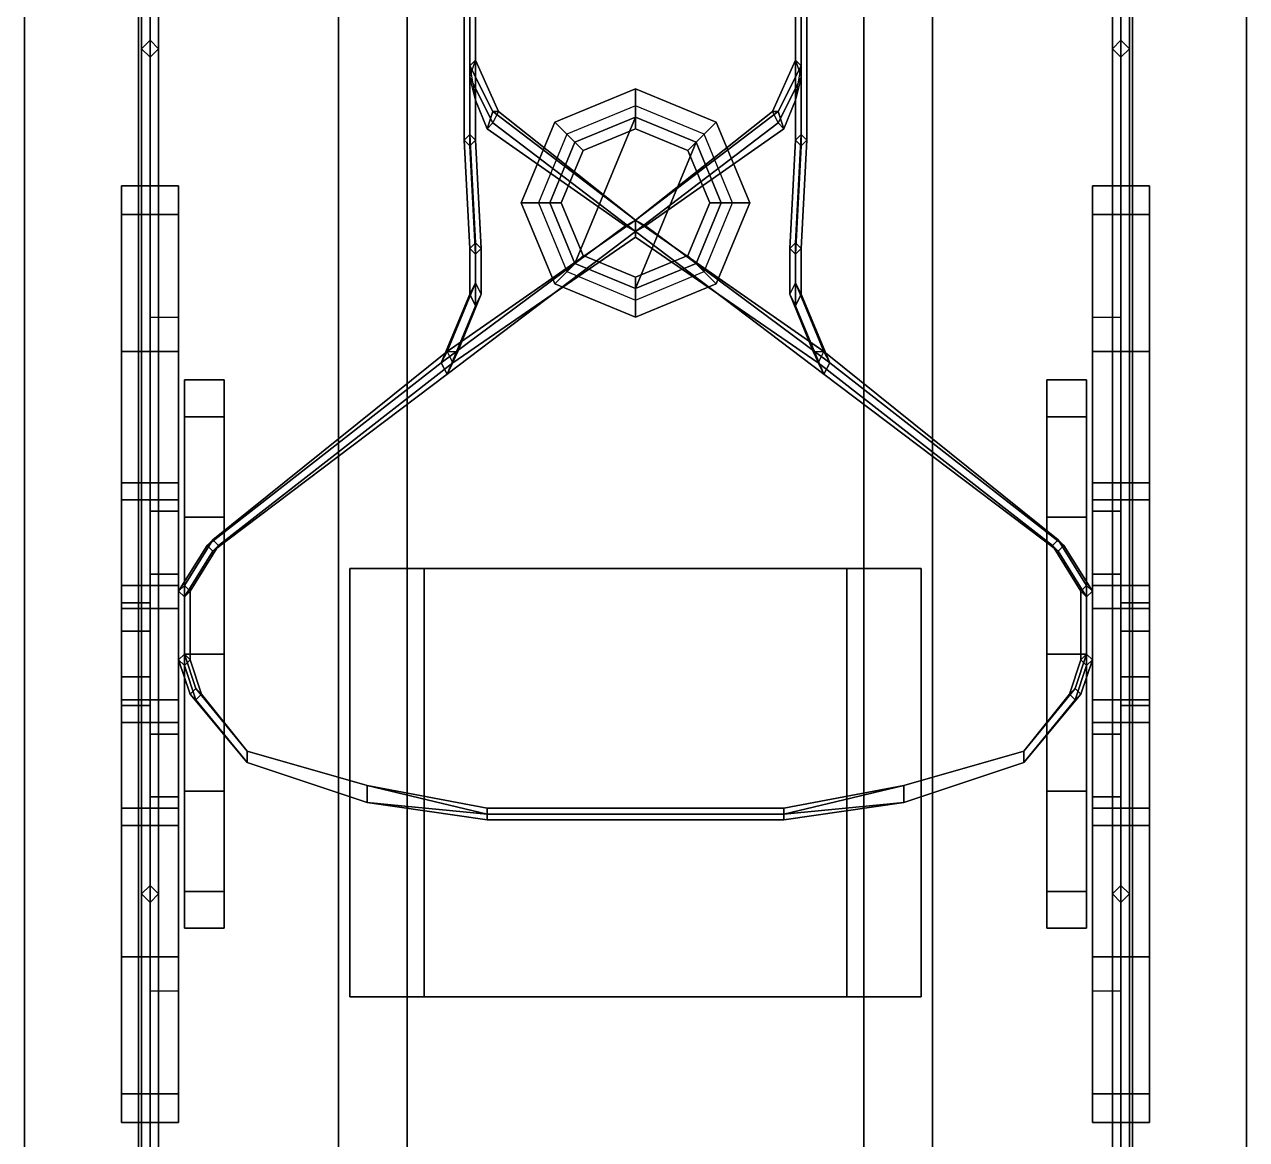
# Model space of a CAD drawing. Header units: millimetres. Extents: x -1.3 to 3, y -5.5 to 15.
# Drawn here: x -1.07 to 1.07, y -2.65 to -0.697 of the extents above; entities that cross this region are included whole.
import ezdxf

# ---------------------------------------------------------------- set-up
doc = ezdxf.new("R2010")
doc.units = ezdxf.units.MM
doc.layers.add('wheels', color=2, linetype='Continuous')

msp = doc.modelspace()

# ---------------------------------------------------------------- linework, layer by layer
for points in [[(-0.52, 3.23, 3.45), (-0.52, -3.23, 3.45), (-0.52, -3.23, 3.5), (-0.52, 3.23, 3.5)], [(-0.4, 3.11, 3.45), (-0.4, -3.11, 3.45), (-0.52, -3.23, 3.45), (-0.52, 3.23, 3.45)], [(-0.52, 3.23, 3.5), (-0.52, -3.23, 3.5), (-0.4, -3.11, 3.5), (-0.4, 3.11, 3.5)], [(0.4, 3.11, 3.5), (0.4, -3.11, 3.5), (0.52, -3.23, 3.5), (0.52, 3.23, 3.5)], [(0.52, 3.23, 3.45), (0.52, -3.23, 3.45), (0.4, -3.11, 3.45), (0.4, 3.11, 3.45)], [(0.52, -3.23, 3.5), (0.52, -3.23, 3.45), (0.52, 3.23, 3.45), (0.52, 3.23, 3.5)], [(-1.07, 3.17, 0.8), (-1.07, -3.17, 0.8), (-1.07, -3.17, 3.23), (-1.07, 3.17, 3.23)], [(1.07, 3.17, 0.8), (1.07, -3.18, 0.8), (-1.07, -3.18, 0.8), (-1.07, 3.17, 0.8)], [(-1.07, 3.17, 3.23), (-1.07, -3.17, 3.23), (-0.87, -3.17, 3.42), (-0.87, 3.17, 3.42)], [(-0.87, 3.17, 3.42), (-0.87, -3.17, 3.42), (0.87, -3.17, 3.42), (0.87, 3.17, 3.42)], [(0.87, -3.17, 3.42), (1.07, -3.17, 3.23), (1.07, 3.17, 3.23), (0.87, 3.17, 3.42)], [(1.07, -3.17, 3.23), (1.07, -3.17, 0.8), (1.07, 3.17, 0.8), (1.07, 3.17, 3.23)], [(-0.4, -3.11, 3.5), (-0.4, -3.11, 3.45), (-0.4, 3.11, 3.45), (-0.4, 3.11, 3.5)], [(0.4, 3.11, 3.45), (0.4, -3.11, 3.45), (0.4, -3.11, 3.5), (0.4, 3.11, 3.5)], [(-0.85, 2.68, 3.955), (-0.865, 2.68, 3.94), (-0.865, -2.69, 3.94), (-0.85, -2.69, 3.955)], [(-0.865, 2.68, 3.94), (-0.85, 2.68, 3.925), (-0.85, -2.69, 3.925), (-0.865, -2.69, 3.94)], [(-0.835, 2.68, 3.94), (-0.85, 2.68, 3.955), (-0.85, -2.69, 3.955), (-0.835, -2.69, 3.94)], [(-0.85, 2.68, 3.925), (-0.835, 2.68, 3.94), (-0.835, -2.69, 3.94), (-0.85, -2.69, 3.925)], [(0.85, 2.68, 3.955), (0.835, 2.68, 3.94), (0.835, -2.69, 3.94), (0.85, -2.69, 3.955)], [(0.835, 2.68, 3.94), (0.85, 2.68, 3.925), (0.85, -2.69, 3.925), (0.835, -2.69, 3.94)], [(0.865, 2.68, 3.94), (0.85, 2.68, 3.955), (0.85, -2.69, 3.955), (0.865, -2.69, 3.94)], [(0.85, 2.68, 3.925), (0.865, 2.68, 3.94), (0.865, -2.69, 3.94), (0.85, -2.69, 3.925)], [(-1.07, 0.87, 0.67), (-1.07, -0.88, 0.67), (-1.07, -0.88, 0.6), (-1.07, 0.87, 0.6)], [(-1.07, 0.87, 0.6), (-1.07, -0.88, 0.6), (-1.07, -0.88, 0.67), (-1.07, 0.87, 0.67)], [(-1.07, 0.87, 0.41), (-1.07, -0.88, 0.41), (-1.07, -0.88, 0.48), (-1.07, 0.87, 0.48)], [(-1.07, 0.87, 0.48), (-1.07, -0.88, 0.48), (-1.07, -0.88, 0.41), (-1.07, 0.87, 0.41)], [(-1.07, 0.87, 0.19), (-1.07, -0.88, 0.19), (-1.07, -0.88, 0.26), (-1.07, 0.87, 0.26)], [(-1.07, 0.87, 0.26), (-1.07, -0.88, 0.26), (-1.07, -0.88, 0.19), (-1.07, 0.87, 0.19)], [(1.07, 0.87, 0.26), (1.07, -0.88, 0.26), (1.07, -0.88, 0.19), (1.07, 0.87, 0.19)], [(1.07, 0.87, 0.19), (1.07, -0.88, 0.19), (1.07, -0.88, 0.26), (1.07, 0.87, 0.26)], [(1.07, 0.87, 0.48), (1.07, -0.88, 0.48), (1.07, -0.88, 0.41), (1.07, 0.87, 0.41)], [(1.07, 0.87, 0.41), (1.07, -0.88, 0.41), (1.07, -0.88, 0.48), (1.07, 0.87, 0.48)], [(1.07, 0.87, 0.6), (1.07, -0.88, 0.6), (1.07, -0.88, 0.67), (1.07, 0.87, 0.67)], [(1.07, 0.87, 0.67), (1.07, -0.88, 0.67), (1.07, -0.88, 0.6), (1.07, 0.87, 0.6)], [(-0.29, 0.06, 3.7), (-0.3, 0.05, 3.7), (-0.3, -0.9, 4.48), (-0.29, -0.89, 4.48)], [(-0.3, 0.05, 3.7), (-0.29, 0.04, 3.7), (-0.29, -0.91, 4.48), (-0.3, -0.9, 4.48)], [(-0.28, 0.05, 3.7), (-0.29, 0.06, 3.7), (-0.29, -0.89, 4.48), (-0.28, -0.9, 4.48)], [(-0.29, 0.04, 3.7), (-0.28, 0.05, 3.7), (-0.28, -0.9, 4.48), (-0.29, -0.91, 4.48)], [(0.29, 0.06, 3.7), (0.28, 0.05, 3.7), (0.28, -0.9, 4.48), (0.29, -0.89, 4.48)], [(0.28, 0.05, 3.7), (0.29, 0.04, 3.7), (0.29, -0.91, 4.48), (0.28, -0.9, 4.48)], [(0.3, 0.05, 3.7), (0.29, 0.06, 3.7), (0.29, -0.89, 4.48), (0.3, -0.9, 4.48)], [(0.29, 0.04, 3.7), (0.3, 0.05, 3.7), (0.3, -0.9, 4.48), (0.29, -0.91, 4.48)], [(-0.85, -0.725, 3.42), (-0.865, -0.74, 3.42), (-0.865, -0.74, 3.94), (-0.85, -0.725, 3.925)], [(-0.835, -0.74, 3.42), (-0.85, -0.725, 3.42), (-0.85, -0.725, 3.925), (-0.835, -0.74, 3.94)], [(0.85, -0.725, 3.42), (0.835, -0.74, 3.42), (0.835, -0.74, 3.94), (0.85, -0.725, 3.925)], [(0.865, -0.74, 3.42), (0.85, -0.725, 3.42), (0.85, -0.725, 3.925), (0.865, -0.74, 3.94)], [(-0.865, -0.74, 3.42), (-0.85, -0.755, 3.42), (-0.85, -0.755, 3.925), (-0.865, -0.74, 3.94)], [(-0.85, -0.755, 3.42), (-0.835, -0.74, 3.42), (-0.835, -0.74, 3.94), (-0.85, -0.755, 3.925)], [(0.835, -0.74, 3.42), (0.85, -0.755, 3.42), (0.85, -0.755, 3.925), (0.835, -0.74, 3.94)], [(0.85, -0.755, 3.42), (0.865, -0.74, 3.42), (0.865, -0.74, 3.94), (0.85, -0.755, 3.925)], [(-0.29, -0.79, 4.38), (-0.28, -0.76, 4.37), (-0.24, -0.85, 4.44), (-0.25, -0.87, 4.45)], [(-0.28, -0.76, 4.37), (-0.29, -0.77, 4.38), (-0.25, -0.85, 4.45), (-0.24, -0.85, 4.44)], [(-0.29, -0.77, 4.38), (-0.28, -0.83, 4.425), (-0.26, -0.88, 4.46), (-0.25, -0.85, 4.45)], [(0.29, -0.77, 4.38), (0.28, -0.76, 4.37), (0.24, -0.85, 4.44), (0.25, -0.85, 4.45)], [(0.28, -0.76, 4.37), (0.29, -0.79, 4.38), (0.25, -0.87, 4.45), (0.24, -0.85, 4.44)], [(0.28, -0.83, 4.425), (0.29, -0.77, 4.38), (0.25, -0.85, 4.45), (0.26, -0.88, 4.46)], [(-0.28, -0.83, 4.425), (-0.29, -0.79, 4.38), (-0.25, -0.87, 4.45), (-0.26, -0.88, 4.46)], [(0.29, -0.79, 4.38), (0.28, -0.83, 4.425), (0.26, -0.88, 4.46), (0.25, -0.87, 4.45)], [(0, -0.81, 3.49), (-0.1414, -0.8686, 3.49), (-0.0919, -0.9181, 3.49), (0, -0.88, 3.49)], [(0, -0.81, 3.42), (-0.1414, -0.8686, 3.42), (-0.1414, -0.8686, 3.49), (0, -0.81, 3.49)], [(0.1414, -0.8686, 3.49), (0, -0.81, 3.49), (0, -0.88, 3.49), (0.0919, -0.9181, 3.49)], [(0.1414, -0.8686, 3.42), (0, -0.81, 3.42), (0, -0.81, 3.49), (0.1414, -0.8686, 3.49)], [(-0.25, -0.85, 4.45), (-0.26, -0.88, 4.46), (-0.0176, -1.05, 4.5998), (0, -1.04, 4.6)], [(-0.25, -0.87, 4.45), (-0.24, -0.85, 4.44), (0, -1.04, 4.59), (0, -1.06, 4.6)], [(-0.24, -0.85, 4.44), (-0.25, -0.85, 4.45), (0, -1.04, 4.6), (0, -1.04, 4.59)], [(0, -0.84, 3.58), (-0.1202, -0.8898, 3.58), (-0.1061, -0.9039, 3.63), (0, -0.86, 3.63)], [(0.1202, -0.8898, 3.58), (0, -0.84, 3.58), (0, -0.86, 3.63), (0.1061, -0.9039, 3.63)], [(0.25, -0.85, 4.45), (0.24, -0.85, 4.44), (0, -1.04, 4.59), (0, -1.04, 4.6)], [(0.24, -0.85, 4.44), (0.25, -0.87, 4.45), (0, -1.06, 4.6), (0, -1.04, 4.59)], [(0.26, -0.88, 4.46), (0.25, -0.85, 4.45), (0, -1.04, 4.6), (0.0176, -1.05, 4.5998)], [(-0.26, -0.88, 4.46), (-0.25, -0.87, 4.45), (0, -1.06, 4.6), (-0.0176, -1.05, 4.5998)], [(-0.1414, -0.8686, 3.49), (-0.2, -1.01, 3.49), (-0.13, -1.01, 3.49), (-0.0919, -0.9181, 3.49)], [(-0.1414, -0.8686, 3.42), (-0.2, -1.01, 3.42), (-0.2, -1.01, 3.49), (-0.1414, -0.8686, 3.49)], [(-0.1061, -0.9039, 3.63), (-0.15, -1.01, 3.63), (-0.1061, -1.1161, 3.63), (0, -0.86, 3.63)], [(0, -0.86, 3.63), (-0.1061, -1.1161, 3.63), (0, -1.16, 3.63), (0.1061, -0.9039, 3.63)], [(0.25, -0.87, 4.45), (0.26, -0.88, 4.46), (0.0176, -1.05, 4.5998), (0, -1.06, 4.6)], [(0.2, -1.01, 3.49), (0.1414, -0.8686, 3.49), (0.0919, -0.9181, 3.49), (0.13, -1.01, 3.49)], [(0.2, -1.01, 3.42), (0.1414, -0.8686, 3.42), (0.1414, -0.8686, 3.49), (0.2, -1.01, 3.49)], [(-0.29, -0.89, 4.48), (-0.3, -0.9, 4.48), (-0.29, -1.09, 4.63), (-0.28, -1.08, 4.63)], [(-0.28, -0.9, 4.48), (-0.29, -0.89, 4.48), (-0.28, -1.08, 4.63), (-0.27, -1.09, 4.63)], [(-0.1202, -0.8898, 3.58), (-0.17, -1.01, 3.58), (-0.15, -1.01, 3.63), (-0.1061, -0.9039, 3.63)], [(0, -0.88, 3.49), (-0.0919, -0.9181, 3.49), (-0.0919, -0.9181, 3.58), (0, -0.88, 3.58)], [(0.0919, -0.9181, 3.49), (0, -0.88, 3.49), (0, -0.88, 3.58), (0.0919, -0.9181, 3.58)], [(0.17, -1.01, 3.58), (0.1202, -0.8898, 3.58), (0.1061, -0.9039, 3.63), (0.15, -1.01, 3.63)], [(0.29, -0.89, 4.48), (0.28, -0.9, 4.48), (0.27, -1.09, 4.63), (0.28, -1.08, 4.63)], [(0.3, -0.9, 4.48), (0.29, -0.89, 4.48), (0.28, -1.08, 4.63), (0.29, -1.09, 4.63)], [(-0.3, -0.9, 4.48), (-0.29, -0.91, 4.48), (-0.28, -1.1, 4.63), (-0.29, -1.09, 4.63)], [(-0.29, -0.91, 4.48), (-0.28, -0.9, 4.48), (-0.27, -1.09, 4.63), (-0.28, -1.1, 4.63)], [(-0.0919, -0.9181, 3.49), (-0.13, -1.01, 3.49), (-0.13, -1.01, 3.58), (-0.0919, -0.9181, 3.58)], [(0.1061, -0.9039, 3.63), (0, -1.16, 3.63), (0.1061, -1.1161, 3.63), (0.15, -1.01, 3.63)], [(0.13, -1.01, 3.49), (0.0919, -0.9181, 3.49), (0.0919, -0.9181, 3.58), (0.13, -1.01, 3.58)], [(0.28, -0.9, 4.48), (0.29, -0.91, 4.48), (0.28, -1.1, 4.63), (0.27, -1.09, 4.63)], [(0.29, -0.91, 4.48), (0.3, -0.9, 4.48), (0.29, -1.09, 4.63), (0.28, -1.1, 4.63)], [(-0.9, -0.98, 0.48), (-0.9, -1.27, 0.63), (-0.8, -1.27, 0.63), (-0.8, -0.98, 0.48)], [(-0.9, -1.03, 0.43), (-0.9, -1.27, 0.55), (-0.9, -1.27, 0.63), (-0.9, -0.98, 0.48)], [(-0.8, -0.98, 0.48), (-0.8, -1.03, 0.43), (-0.9, -1.03, 0.43), (-0.9, -0.98, 0.48)], [(-0.8, -1.27, 0.63), (-0.8, -1.27, 0.55), (-0.8, -1.03, 0.43), (-0.8, -0.98, 0.48)], [(0.8, -0.98, 0.48), (0.8, -1.27, 0.63), (0.9, -1.27, 0.63), (0.9, -0.98, 0.48)], [(0.8, -1.03, 0.43), (0.8, -1.27, 0.55), (0.8, -1.27, 0.63), (0.8, -0.98, 0.48)], [(0.9, -0.98, 0.48), (0.9, -1.03, 0.43), (0.8, -1.03, 0.43), (0.8, -0.98, 0.48)], [(0.9, -1.27, 0.63), (0.9, -1.27, 0.55), (0.9, -1.03, 0.43), (0.9, -0.98, 0.48)], [(-0.2, -1.01, 3.49), (-0.1414, -1.1514, 3.49), (-0.0919, -1.1019, 3.49), (-0.13, -1.01, 3.49)], [(-0.2, -1.01, 3.42), (-0.1414, -1.1514, 3.42), (-0.1414, -1.1514, 3.49), (-0.2, -1.01, 3.49)], [(-0.17, -1.01, 3.58), (-0.1202, -1.1302, 3.58), (-0.1061, -1.1161, 3.63), (-0.15, -1.01, 3.63)], [(-0.13, -1.01, 3.49), (-0.0919, -1.1019, 3.49), (-0.0919, -1.1019, 3.58), (-0.13, -1.01, 3.58)], [(0.0919, -1.1019, 3.49), (0.13, -1.01, 3.49), (0.13, -1.01, 3.58), (0.0919, -1.1019, 3.58)], [(0.1414, -1.1514, 3.49), (0.2, -1.01, 3.49), (0.13, -1.01, 3.49), (0.0919, -1.1019, 3.49)], [(0.1202, -1.1302, 3.58), (0.17, -1.01, 3.58), (0.15, -1.01, 3.63), (0.1061, -1.1161, 3.63)], [(0.1414, -1.1514, 3.42), (0.2, -1.01, 3.42), (0.2, -1.01, 3.49), (0.1414, -1.1514, 3.49)], [(-0.8, -1.03, 0.43), (-0.8, -1.27, 0.55), (-0.9, -1.27, 0.55), (-0.9, -1.03, 0.43)], [(-0.34, -1.29, 4.78), (-0.33, -1.27, 4.78), (0, -1.04, 4.6), (-0.0176, -1.05, 4.5998)], [(-0.33, -1.27, 4.78), (-0.32, -1.29, 4.78), (0, -1.07, 4.61), (0, -1.04, 4.6)], [(0.33, -1.27, 4.78), (0.34, -1.29, 4.78), (0.0176, -1.05, 4.5998), (0, -1.04, 4.6)], [(0.32, -1.29, 4.78), (0.33, -1.27, 4.78), (0, -1.04, 4.6), (0, -1.07, 4.61)], [(0.9, -1.03, 0.43), (0.9, -1.27, 0.55), (0.8, -1.27, 0.55), (0.8, -1.03, 0.43)], [(-0.33, -1.31, 4.78), (-0.34, -1.29, 4.78), (-0.0176, -1.05, 4.5998), (0, -1.06, 4.6)], [(-0.32, -1.29, 4.78), (-0.33, -1.31, 4.78), (0, -1.06, 4.6), (0, -1.07, 4.61)], [(0.34, -1.29, 4.78), (0.33, -1.31, 4.78), (0, -1.06, 4.6), (0.0176, -1.05, 4.5998)], [(0.33, -1.31, 4.78), (0.32, -1.29, 4.78), (0, -1.07, 4.61), (0, -1.06, 4.6)], [(-0.28, -1.08, 4.63), (-0.29, -1.09, 4.63), (-0.29, -1.17, 4.69), (-0.28, -1.15, 4.69)], [(-0.29, -1.09, 4.63), (-0.28, -1.1, 4.63), (-0.28, -1.19, 4.69), (-0.29, -1.17, 4.69)], [(-0.27, -1.09, 4.63), (-0.28, -1.08, 4.63), (-0.28, -1.15, 4.69), (-0.27, -1.17, 4.69)], [(-0.28, -1.1, 4.63), (-0.27, -1.09, 4.63), (-0.27, -1.17, 4.69), (-0.28, -1.19, 4.69)], [(0.28, -1.08, 4.63), (0.27, -1.09, 4.63), (0.27, -1.17, 4.69), (0.28, -1.15, 4.69)], [(0.27, -1.09, 4.63), (0.28, -1.1, 4.63), (0.28, -1.19, 4.69), (0.27, -1.17, 4.69)], [(0.29, -1.09, 4.63), (0.28, -1.08, 4.63), (0.28, -1.15, 4.69), (0.29, -1.17, 4.69)], [(0.28, -1.1, 4.63), (0.29, -1.09, 4.63), (0.29, -1.17, 4.69), (0.28, -1.19, 4.69)], [(-0.1414, -1.1514, 3.49), (0, -1.21, 3.49), (0, -1.14, 3.49), (-0.0919, -1.1019, 3.49)], [(-0.0919, -1.1019, 3.49), (0, -1.14, 3.49), (0, -1.14, 3.58), (-0.0919, -1.1019, 3.58)], [(0, -1.14, 3.49), (0.0919, -1.1019, 3.49), (0.0919, -1.1019, 3.58), (0, -1.14, 3.58)], [(0, -1.21, 3.49), (0.1414, -1.1514, 3.49), (0.0919, -1.1019, 3.49), (0, -1.14, 3.49)], [(-0.1202, -1.1302, 3.58), (0, -1.18, 3.58), (0, -1.16, 3.63), (-0.1061, -1.1161, 3.63)], [(0, -1.18, 3.58), (0.1202, -1.1302, 3.58), (0.1061, -1.1161, 3.63), (0, -1.16, 3.63)], [(-0.28, -1.15, 4.69), (-0.29, -1.17, 4.69), (-0.34, -1.29, 4.78), (-0.33, -1.27, 4.78)], [(-0.27, -1.17, 4.69), (-0.28, -1.15, 4.69), (-0.33, -1.27, 4.78), (-0.311, -1.27, 4.7638)], [(-0.1414, -1.1514, 3.42), (0, -1.21, 3.42), (0, -1.21, 3.49), (-0.1414, -1.1514, 3.49)], [(0, -1.21, 3.42), (0.1414, -1.1514, 3.42), (0.1414, -1.1514, 3.49), (0, -1.21, 3.49)], [(0.28, -1.15, 4.69), (0.27, -1.17, 4.69), (0.311, -1.27, 4.7638), (0.33, -1.27, 4.78)], [(0.29, -1.17, 4.69), (0.28, -1.15, 4.69), (0.33, -1.27, 4.78), (0.34, -1.29, 4.78)], [(-0.29, -1.17, 4.69), (-0.28, -1.19, 4.69), (-0.33, -1.31, 4.78), (-0.34, -1.29, 4.78)], [(-0.28, -1.19, 4.69), (-0.27, -1.17, 4.69), (-0.311, -1.27, 4.7638), (-0.33, -1.31, 4.78)], [(0.27, -1.17, 4.69), (0.28, -1.19, 4.69), (0.33, -1.31, 4.78), (0.311, -1.27, 4.7638)], [(0.28, -1.19, 4.69), (0.29, -1.17, 4.69), (0.34, -1.29, 4.78), (0.33, -1.31, 4.78)], [(-0.85, -1.55, 0.52), (-0.85, -1.21, 0.52), (-0.8, -1.21, 0.52), (-0.8, -1.55, 0.52)], [(-0.85, -1.27, 0.55), (-0.85, -1.21, 0.52), (-0.85, -2.39, 0.52), (-0.85, -2.33, 0.55)], [(-0.8, -2.39, 0.52), (-0.8, -1.21, 0.52), (-0.8, -1.27, 0.55), (-0.8, -2.33, 0.55)], [(0.85, -1.21, 0.52), (0.85, -1.55, 0.52), (0.8, -1.55, 0.52), (0.8, -1.21, 0.52)], [(0.8, -1.21, 0.52), (0.8, -2.39, 0.52), (0.8, -2.33, 0.55), (0.8, -1.27, 0.55)], [(0.85, -2.33, 0.55), (0.85, -2.39, 0.52), (0.85, -1.21, 0.52), (0.85, -1.27, 0.55)], [(-0.85, -1.27, 0.55), (-0.85, -1.53, 0.65), (-0.9, -1.53, 0.65), (-0.9, -1.27, 0.55)], [(-0.9, -1.27, 0.55), (-0.9, -1.53, 0.65), (-0.9, -1.5, 0.71), (-0.9, -1.27, 0.63)], [(-0.9, -1.27, 0.63), (-0.9, -1.5, 0.71), (-0.8, -1.5, 0.71), (-0.8, -1.27, 0.63)], [(-0.85, -1.53, 0.65), (-0.85, -1.27, 0.55), (-0.85, -2.33, 0.55), (-0.85, -2.07, 0.65)], [(-0.8, -1.5, 0.71), (-0.8, -1.53, 0.65), (-0.8, -1.27, 0.55), (-0.8, -1.27, 0.63)], [(-0.8, -2.33, 0.55), (-0.8, -1.27, 0.55), (-0.8, -1.53, 0.65), (-0.8, -2.07, 0.65)], [(-0.33, -1.27, 4.78), (-0.34, -1.29, 4.78), (-0.75, -1.61, 5.03), (-0.74, -1.6, 5.03)], [(-0.32, -1.29, 4.78), (-0.33, -1.27, 4.78), (-0.74, -1.6, 5.03), (-0.73, -1.61, 5.03)], [(0.33, -1.27, 4.78), (0.32, -1.29, 4.78), (0.73, -1.61, 5.03), (0.74, -1.6, 5.03)], [(0.34, -1.29, 4.78), (0.33, -1.27, 4.78), (0.74, -1.6, 5.03), (0.75, -1.61, 5.03)], [(0.8, -1.27, 0.55), (0.8, -2.33, 0.55), (0.8, -2.07, 0.65), (0.8, -1.53, 0.65)], [(0.85, -1.53, 0.65), (0.85, -1.27, 0.55), (0.8, -1.27, 0.55), (0.8, -1.53, 0.65)], [(0.8, -1.27, 0.55), (0.8, -1.53, 0.65), (0.8, -1.5, 0.71), (0.8, -1.27, 0.63)], [(0.8, -1.27, 0.63), (0.8, -1.5, 0.71), (0.9, -1.5, 0.71), (0.9, -1.27, 0.63)], [(0.85, -2.07, 0.65), (0.85, -2.33, 0.55), (0.85, -1.27, 0.55), (0.85, -1.53, 0.65)], [(0.9, -1.27, 0.55), (0.9, -1.53, 0.65), (0.85, -1.53, 0.65), (0.85, -1.27, 0.55)], [(0.9, -1.5, 0.71), (0.9, -1.53, 0.65), (0.9, -1.27, 0.55), (0.9, -1.27, 0.63)], [(-0.34, -1.29, 4.78), (-0.33, -1.31, 4.78), (-0.74, -1.62, 5.03), (-0.75, -1.61, 5.03)], [(-0.33, -1.31, 4.78), (-0.32, -1.29, 4.78), (-0.73, -1.61, 5.03), (-0.74, -1.62, 5.03)], [(0.32, -1.29, 4.78), (0.33, -1.31, 4.78), (0.74, -1.62, 5.03), (0.73, -1.61, 5.03)], [(0.33, -1.31, 4.78), (0.34, -1.29, 4.78), (0.75, -1.61, 5.03), (0.74, -1.62, 5.03)], [(-0.9, -1.53, 0.65), (-0.9, -1.72, 0.68), (-0.9, -1.68, 0.74), (-0.9, -1.5, 0.71)], [(-0.9, -1.5, 0.71), (-0.9, -1.68, 0.74), (-0.8, -1.68, 0.74), (-0.8, -1.5, 0.71)], [(-0.8, -1.68, 0.74), (-0.8, -1.72, 0.68), (-0.8, -1.53, 0.65), (-0.8, -1.5, 0.71)], [(0.8, -1.53, 0.65), (0.8, -1.72, 0.68), (0.8, -1.68, 0.74), (0.8, -1.5, 0.71)], [(0.8, -1.5, 0.71), (0.8, -1.68, 0.74), (0.9, -1.68, 0.74), (0.9, -1.5, 0.71)], [(0.9, -1.68, 0.74), (0.9, -1.72, 0.68), (0.9, -1.53, 0.65), (0.9, -1.5, 0.71)], [(-0.8, -1.53, 0.65), (-0.8, -1.72, 0.68), (-0.9, -1.72, 0.68), (-0.9, -1.53, 0.65)], [(-0.8, -2.07, 0.65), (-0.8, -1.53, 0.65), (-0.85, -1.53, 0.65), (-0.85, -2.07, 0.65)], [(0.8, -1.53, 0.65), (0.8, -2.07, 0.65), (0.85, -2.07, 0.65), (0.85, -1.53, 0.65)], [(0.9, -1.53, 0.65), (0.9, -1.72, 0.68), (0.8, -1.72, 0.68), (0.8, -1.53, 0.65)], [(-0.85, -1.55, 0.52), (-0.85, -1.66, 0.27), (-0.85, -1.94, 0.27), (-0.85, -2.05, 0.52)], [(-0.8, -1.55, 0.52), (-0.8, -1.66, 0.27), (-0.85, -1.66, 0.27), (-0.85, -1.55, 0.52)], [(-0.8, -1.94, 0.27), (-0.8, -1.66, 0.27), (-0.8, -1.55, 0.52), (-0.8, -2.05, 0.52)], [(0.85, -1.55, 0.52), (0.85, -1.66, 0.27), (0.8, -1.66, 0.27), (0.8, -1.55, 0.52)], [(0.8, -1.66, 0.27), (0.8, -1.94, 0.27), (0.8, -2.05, 0.52), (0.8, -1.55, 0.52)], [(0.85, -2.05, 0.52), (0.85, -1.94, 0.27), (0.85, -1.66, 0.27), (0.85, -1.55, 0.52)], [(-0.74, -1.6, 5.03), (-0.75, -1.61, 5.03), (-0.8, -1.69, 5.09), (-0.79, -1.68, 5.09)], [(-0.73, -1.61, 5.03), (-0.74, -1.6, 5.03), (-0.79, -1.68, 5.09), (-0.78, -1.69, 5.09)], [(0.74, -1.6, 5.03), (0.73, -1.61, 5.03), (0.78, -1.69, 5.09), (0.79, -1.68, 5.09)], [(0.75, -1.61, 5.03), (0.74, -1.6, 5.03), (0.79, -1.68, 5.09), (0.8, -1.69, 5.09)], [(-0.75, -1.61, 5.03), (-0.74, -1.62, 5.03), (-0.79, -1.7, 5.09), (-0.8, -1.69, 5.09)], [(-0.74, -1.62, 5.03), (-0.73, -1.61, 5.03), (-0.78, -1.69, 5.09), (-0.79, -1.7, 5.09)], [(0.73, -1.61, 5.03), (0.74, -1.62, 5.03), (0.79, -1.7, 5.09), (0.78, -1.69, 5.09)], [(0.74, -1.62, 5.03), (0.75, -1.61, 5.03), (0.8, -1.69, 5.09), (0.79, -1.7, 5.09)], [(-0.85, -1.94, 0.27), (-0.85, -1.66, 0.27), (-0.8, -1.66, 0.27), (-0.8, -1.94, 0.27)], [(-0.5, -1.65, 3.42), (-0.5, -2.4, 3.42), (-0.5, -2.4, 3.56), (-0.5, -1.65, 3.56)], [(0.5, -1.65, 3.56), (0.5, -1.65, 3.42), (-0.5, -1.65, 3.42), (-0.5, -1.65, 3.56)], [(0.37, -1.65, 3.67), (0.5, -1.65, 3.56), (-0.5, -1.65, 3.56), (-0.37, -1.65, 3.67)], [(-0.5, -1.65, 3.56), (-0.5, -2.4, 3.56), (-0.37, -2.4, 3.67), (-0.37, -1.65, 3.67)], [(-0.37, -1.65, 3.67), (-0.37, -2.4, 3.67), (0.37, -2.4, 3.67), (0.37, -1.65, 3.67)], [(0.37, -2.4, 3.67), (0.5, -2.4, 3.56), (0.5, -1.65, 3.56), (0.37, -1.65, 3.67)], [(0.5, -2.4, 3.56), (0.5, -2.4, 3.42), (0.5, -1.65, 3.42), (0.5, -1.65, 3.56)], [(0.85, -1.66, 0.27), (0.85, -1.94, 0.27), (0.8, -1.94, 0.27), (0.8, -1.66, 0.27)], [(-0.9, -1.68, 0.74), (-0.9, -1.72, 0.68), (-0.9, -1.88, 0.68), (-0.9, -1.92, 0.74)], [(-0.8, -1.92, 0.74), (-0.8, -1.68, 0.74), (-0.9, -1.68, 0.74), (-0.9, -1.92, 0.74)], [(-0.79, -1.68, 5.09), (-0.8, -1.69, 5.09), (-0.8, -1.81, 5.19), (-0.79, -1.8, 5.19)], [(-0.8, -1.88, 0.68), (-0.8, -1.72, 0.68), (-0.8, -1.68, 0.74), (-0.8, -1.92, 0.74)], [(-0.8, -1.69, 5.09), (-0.79, -1.7, 5.09), (-0.79, -1.82, 5.19), (-0.8, -1.81, 5.19)], [(-0.78, -1.69, 5.09), (-0.79, -1.68, 5.09), (-0.79, -1.8, 5.19), (-0.78, -1.81, 5.19)], [(-0.79, -1.7, 5.09), (-0.78, -1.69, 5.09), (-0.78, -1.81, 5.19), (-0.79, -1.82, 5.19)], [(0.79, -1.68, 5.09), (0.78, -1.69, 5.09), (0.78, -1.81, 5.19), (0.79, -1.8, 5.19)], [(0.78, -1.69, 5.09), (0.79, -1.7, 5.09), (0.79, -1.82, 5.19), (0.78, -1.81, 5.19)], [(0.8, -1.69, 5.09), (0.79, -1.68, 5.09), (0.79, -1.8, 5.19), (0.8, -1.81, 5.19)], [(0.79, -1.7, 5.09), (0.8, -1.69, 5.09), (0.8, -1.81, 5.19), (0.79, -1.82, 5.19)], [(0.8, -1.72, 0.68), (0.8, -1.88, 0.68), (0.8, -1.92, 0.74), (0.8, -1.68, 0.74)], [(0.8, -1.68, 0.74), (0.8, -1.92, 0.74), (0.9, -1.92, 0.74), (0.9, -1.68, 0.74)], [(0.9, -1.92, 0.74), (0.9, -1.88, 0.68), (0.9, -1.72, 0.68), (0.9, -1.68, 0.74)], [(-0.9, -1.88, 0.68), (-0.9, -1.72, 0.68), (-0.8, -1.72, 0.68), (-0.8, -1.88, 0.68)], [(0.9, -1.72, 0.68), (0.9, -1.88, 0.68), (0.8, -1.88, 0.68), (0.8, -1.72, 0.68)], [(-0.79, -1.8, 5.19), (-0.8, -1.81, 5.19), (-0.78, -1.87, 5.24), (-0.77, -1.86, 5.24)], [(-0.8, -1.81, 5.19), (-0.79, -1.82, 5.19), (-0.77, -1.88, 5.24), (-0.78, -1.87, 5.24)], [(-0.78, -1.81, 5.19), (-0.79, -1.8, 5.19), (-0.77, -1.86, 5.24), (-0.76, -1.87, 5.24)], [(-0.79, -1.82, 5.19), (-0.78, -1.81, 5.19), (-0.76, -1.87, 5.24), (-0.77, -1.88, 5.24)], [(0.79, -1.8, 5.19), (0.78, -1.81, 5.19), (0.76, -1.87, 5.24), (0.77, -1.86, 5.24)], [(0.78, -1.81, 5.19), (0.79, -1.82, 5.19), (0.77, -1.88, 5.24), (0.76, -1.87, 5.24)], [(0.8, -1.81, 5.19), (0.79, -1.8, 5.19), (0.77, -1.86, 5.24), (0.78, -1.87, 5.24)], [(0.79, -1.82, 5.19), (0.8, -1.81, 5.19), (0.78, -1.87, 5.24), (0.77, -1.88, 5.24)], [(-0.77, -1.86, 5.24), (-0.78, -1.87, 5.24), (-0.68, -1.99, 5.33), (-0.68, -1.97, 5.32)], [(-0.76, -1.87, 5.24), (-0.77, -1.86, 5.24), (-0.68, -1.97, 5.32), (-0.68, -1.97, 5.31)], [(0.77, -1.86, 5.24), (0.76, -1.87, 5.24), (0.68, -1.97, 5.31), (0.68, -1.97, 5.32)], [(0.78, -1.87, 5.24), (0.77, -1.86, 5.24), (0.68, -1.97, 5.32), (0.68, -1.99, 5.33)], [(-0.9, -1.92, 0.74), (-0.9, -1.88, 0.68), (-0.9, -2.07, 0.65), (-0.9, -2.1, 0.71)], [(-0.9, -2.07, 0.65), (-0.9, -1.88, 0.68), (-0.8, -1.88, 0.68), (-0.8, -2.07, 0.65)], [(-0.8, -2.07, 0.65), (-0.8, -1.88, 0.68), (-0.8, -1.92, 0.74), (-0.8, -2.1, 0.71)], [(-0.78, -1.87, 5.24), (-0.77, -1.88, 5.24), (-0.68, -1.99, 5.32), (-0.68, -1.99, 5.33)], [(-0.77, -1.88, 5.24), (-0.76, -1.87, 5.24), (-0.68, -1.97, 5.31), (-0.68, -1.99, 5.32)], [(0.76, -1.87, 5.24), (0.77, -1.88, 5.24), (0.68, -1.99, 5.32), (0.68, -1.97, 5.31)], [(0.77, -1.88, 5.24), (0.78, -1.87, 5.24), (0.68, -1.99, 5.33), (0.68, -1.99, 5.32)], [(0.8, -1.92, 0.74), (0.8, -1.88, 0.68), (0.8, -2.07, 0.65), (0.8, -2.1, 0.71)], [(0.8, -2.07, 0.65), (0.8, -1.88, 0.68), (0.9, -1.88, 0.68), (0.9, -2.07, 0.65)], [(0.9, -2.07, 0.65), (0.9, -1.88, 0.68), (0.9, -1.92, 0.74), (0.9, -2.1, 0.71)], [(-0.8, -2.1, 0.71), (-0.8, -1.92, 0.74), (-0.9, -1.92, 0.74), (-0.9, -2.1, 0.71)], [(0.9, -2.1, 0.71), (0.9, -1.92, 0.74), (0.8, -1.92, 0.74), (0.8, -2.1, 0.71)], [(-0.85, -2.05, 0.52), (-0.85, -1.94, 0.27), (-0.8, -1.94, 0.27), (-0.8, -2.05, 0.52)], [(0.8, -2.05, 0.52), (0.8, -1.94, 0.27), (0.85, -1.94, 0.27), (0.85, -2.05, 0.52)], [(-0.68, -1.99, 5.32), (-0.68, -1.97, 5.31), (-0.47, -2.03, 5.36), (-0.47, -2.06, 5.37)], [(-0.68, -1.97, 5.31), (-0.68, -1.97, 5.32), (-0.47, -2.03, 5.37), (-0.47, -2.03, 5.36)], [(-0.68, -1.97, 5.32), (-0.68, -1.99, 5.33), (-0.47, -2.06, 5.38), (-0.47, -2.03, 5.37)], [(-0.68, -1.99, 5.33), (-0.68, -1.99, 5.32), (-0.47, -2.06, 5.37), (-0.47, -2.06, 5.38)], [(0.68, -1.97, 5.32), (0.68, -1.97, 5.31), (0.47, -2.03, 5.36), (0.47, -2.03, 5.37)], [(0.68, -1.97, 5.31), (0.68, -1.99, 5.32), (0.47, -2.06, 5.37), (0.47, -2.03, 5.36)], [(0.68, -1.99, 5.33), (0.68, -1.97, 5.32), (0.47, -2.03, 5.37), (0.47, -2.06, 5.38)], [(0.68, -1.99, 5.32), (0.68, -1.99, 5.33), (0.47, -2.06, 5.38), (0.47, -2.06, 5.37)], [(-0.47, -2.06, 5.37), (-0.47, -2.03, 5.36), (-0.26, -2.08, 5.39), (-0.26, -2.09, 5.4)], [(-0.47, -2.03, 5.36), (-0.47, -2.03, 5.37), (-0.26, -2.07, 5.4), (-0.26, -2.08, 5.39)], [(-0.47, -2.03, 5.37), (-0.47, -2.06, 5.38), (-0.26, -2.08, 5.41), (-0.26, -2.07, 5.4)], [(0.47, -2.03, 5.37), (0.47, -2.03, 5.36), (0.26, -2.08, 5.39), (0.26, -2.07, 5.4)], [(0.47, -2.03, 5.36), (0.47, -2.06, 5.37), (0.26, -2.09, 5.4), (0.26, -2.08, 5.39)], [(0.47, -2.06, 5.38), (0.47, -2.03, 5.37), (0.26, -2.07, 5.4), (0.26, -2.08, 5.41)], [(-0.85, -2.39, 0.52), (-0.85, -2.05, 0.52), (-0.8, -2.05, 0.52), (-0.8, -2.39, 0.52)], [(0.85, -2.05, 0.52), (0.85, -2.39, 0.52), (0.8, -2.39, 0.52), (0.8, -2.05, 0.52)], [(-0.9, -2.33, 0.55), (-0.9, -2.07, 0.65), (-0.85, -2.07, 0.65), (-0.85, -2.33, 0.55)], [(-0.9, -2.1, 0.71), (-0.9, -2.07, 0.65), (-0.9, -2.33, 0.55), (-0.9, -2.33, 0.63)], [(-0.85, -2.07, 0.65), (-0.85, -2.33, 0.55), (-0.8, -2.33, 0.55), (-0.8, -2.07, 0.65)], [(-0.8, -2.33, 0.55), (-0.8, -2.07, 0.65), (-0.8, -2.1, 0.71), (-0.8, -2.33, 0.63)], [(-0.47, -2.06, 5.38), (-0.47, -2.06, 5.37), (-0.26, -2.09, 5.4), (-0.26, -2.08, 5.41)], [(0.26, -2.07, 5.4), (0.26, -2.08, 5.39), (-0.26, -2.08, 5.39), (-0.26, -2.07, 5.4)], [(0.26, -2.08, 5.41), (0.26, -2.07, 5.4), (-0.26, -2.07, 5.4), (-0.26, -2.08, 5.41)], [(0.47, -2.06, 5.37), (0.47, -2.06, 5.38), (0.26, -2.08, 5.41), (0.26, -2.09, 5.4)], [(0.8, -2.1, 0.71), (0.8, -2.07, 0.65), (0.8, -2.33, 0.55), (0.8, -2.33, 0.63)], [(0.85, -2.33, 0.55), (0.85, -2.07, 0.65), (0.9, -2.07, 0.65), (0.9, -2.33, 0.55)], [(0.9, -2.33, 0.55), (0.9, -2.07, 0.65), (0.9, -2.1, 0.71), (0.9, -2.33, 0.63)], [(0.26, -2.08, 5.39), (0.26, -2.09, 5.4), (-0.26, -2.09, 5.4), (-0.26, -2.08, 5.39)], [(0.26, -2.09, 5.4), (0.26, -2.08, 5.41), (-0.26, -2.08, 5.41), (-0.26, -2.09, 5.4)], [(-0.8, -2.33, 0.63), (-0.8, -2.1, 0.71), (-0.9, -2.1, 0.71), (-0.9, -2.33, 0.63)], [(0.9, -2.33, 0.63), (0.9, -2.1, 0.71), (0.8, -2.1, 0.71), (0.8, -2.33, 0.63)], [(-0.85, -2.205, 3.42), (-0.865, -2.22, 3.42), (-0.865, -2.22, 3.94), (-0.85, -2.205, 3.925)], [(-0.865, -2.22, 3.42), (-0.85, -2.235, 3.42), (-0.85, -2.235, 3.925), (-0.865, -2.22, 3.94)], [(-0.835, -2.22, 3.42), (-0.85, -2.205, 3.42), (-0.85, -2.205, 3.925), (-0.835, -2.22, 3.94)], [(-0.85, -2.235, 3.42), (-0.835, -2.22, 3.42), (-0.835, -2.22, 3.94), (-0.85, -2.235, 3.925)], [(0.85, -2.205, 3.42), (0.835, -2.22, 3.42), (0.835, -2.22, 3.94), (0.85, -2.205, 3.925)], [(0.835, -2.22, 3.42), (0.85, -2.235, 3.42), (0.85, -2.235, 3.925), (0.835, -2.22, 3.94)], [(0.865, -2.22, 3.42), (0.85, -2.205, 3.42), (0.85, -2.205, 3.925), (0.865, -2.22, 3.94)], [(0.85, -2.235, 3.42), (0.865, -2.22, 3.42), (0.865, -2.22, 3.94), (0.85, -2.235, 3.925)], [(-0.8, -2.62, 0.48), (-0.8, -2.33, 0.63), (-0.9, -2.33, 0.63), (-0.9, -2.62, 0.48)], [(-0.9, -2.33, 0.63), (-0.9, -2.33, 0.55), (-0.9, -2.57, 0.43), (-0.9, -2.62, 0.48)], [(-0.9, -2.57, 0.43), (-0.9, -2.33, 0.55), (-0.8, -2.33, 0.55), (-0.8, -2.57, 0.43)], [(-0.8, -2.57, 0.43), (-0.8, -2.33, 0.55), (-0.8, -2.33, 0.63), (-0.8, -2.62, 0.48)], [(0.9, -2.62, 0.48), (0.9, -2.33, 0.63), (0.8, -2.33, 0.63), (0.8, -2.62, 0.48)], [(0.8, -2.33, 0.63), (0.8, -2.33, 0.55), (0.8, -2.57, 0.43), (0.8, -2.62, 0.48)], [(0.8, -2.57, 0.43), (0.8, -2.33, 0.55), (0.9, -2.33, 0.55), (0.9, -2.57, 0.43)], [(0.9, -2.57, 0.43), (0.9, -2.33, 0.55), (0.9, -2.33, 0.63), (0.9, -2.62, 0.48)], [(-0.5, -2.4, 3.56), (-0.5, -2.4, 3.42), (0.5, -2.4, 3.42), (0.5, -2.4, 3.56)], [(-0.37, -2.4, 3.67), (-0.5, -2.4, 3.56), (0.5, -2.4, 3.56), (0.37, -2.4, 3.67)], [(-0.9, -2.62, 0.48), (-0.9, -2.57, 0.43), (-0.8, -2.57, 0.43), (-0.8, -2.62, 0.48)], [(0.8, -2.62, 0.48), (0.8, -2.57, 0.43), (0.9, -2.57, 0.43), (0.9, -2.62, 0.48)]]:
    msp.add_3dface(points)
at = {"color": 1}
for points in [[(-0.9, -1.76, 0.57), (-0.9, -1.71, 0.48), (-0.9, -1.89, 0.48), (-0.9, -1.84, 0.57)], [(-0.85, -1.76, 0.57), (-0.85, -1.71, 0.48), (-0.9, -1.71, 0.48), (-0.9, -1.76, 0.57)], [(-0.9, -1.71, 0.48), (-0.9, -1.76, 0.43), (-0.9, -1.84, 0.43), (-0.9, -1.89, 0.48)], [(-0.85, -1.71, 0.48), (-0.85, -1.76, 0.43), (-0.9, -1.76, 0.43), (-0.9, -1.71, 0.48)], [(0.9, -1.76, 0.57), (0.9, -1.71, 0.48), (0.85, -1.71, 0.48), (0.85, -1.76, 0.57)], [(0.9, -1.71, 0.48), (0.9, -1.76, 0.43), (0.85, -1.76, 0.43), (0.85, -1.71, 0.48)], [(0.9, -1.84, 0.57), (0.9, -1.89, 0.48), (0.9, -1.71, 0.48), (0.9, -1.76, 0.57)], [(0.9, -1.89, 0.48), (0.9, -1.84, 0.43), (0.9, -1.76, 0.43), (0.9, -1.71, 0.48)], [(-0.9, -1.84, 0.43), (-0.9, -1.76, 0.43), (-0.85, -1.76, 0.43), (-0.85, -1.84, 0.43)], [(-0.85, -1.76, 0.68), (-0.85, -1.76, 0.57), (-0.9, -1.76, 0.57), (-0.9, -1.76, 0.68)], [(-0.9, -1.76, 0.68), (-0.9, -1.76, 0.57), (-0.9, -1.84, 0.57), (-0.9, -1.84, 0.68)], [(-0.85, -1.84, 0.65), (-0.85, -1.76, 0.65), (-0.85, -1.76, 0.68), (-0.85, -1.84, 0.68)], [(0.9, -1.76, 0.43), (0.9, -1.84, 0.43), (0.85, -1.84, 0.43), (0.85, -1.76, 0.43)], [(0.85, -1.76, 0.65), (0.85, -1.84, 0.65), (0.85, -1.84, 0.68), (0.85, -1.76, 0.68)], [(0.9, -1.76, 0.68), (0.9, -1.76, 0.57), (0.85, -1.76, 0.57), (0.85, -1.76, 0.68)], [(0.9, -1.84, 0.68), (0.9, -1.84, 0.57), (0.9, -1.76, 0.57), (0.9, -1.76, 0.68)], [(-0.9, -1.84, 0.57), (-0.9, -1.89, 0.48), (-0.85, -1.89, 0.48), (-0.85, -1.84, 0.57)], [(-0.9, -1.89, 0.48), (-0.9, -1.84, 0.43), (-0.85, -1.84, 0.43), (-0.85, -1.89, 0.48)], [(-0.9, -1.84, 0.68), (-0.9, -1.84, 0.57), (-0.85, -1.84, 0.57), (-0.85, -1.84, 0.68)], [(0.85, -1.84, 0.57), (0.85, -1.89, 0.48), (0.9, -1.89, 0.48), (0.9, -1.84, 0.57)], [(0.85, -1.89, 0.48), (0.85, -1.84, 0.43), (0.9, -1.84, 0.43), (0.9, -1.89, 0.48)], [(0.85, -1.84, 0.68), (0.85, -1.84, 0.57), (0.9, -1.84, 0.57), (0.9, -1.84, 0.68)]]:
    msp.add_3dface(points, dxfattribs=at)
at = {"layer": 'wheels'}
for points in [[(-0.79, -2.2157, 0.23), (-0.79, -1.32, 0.47), (-0.79, -1.3843, 0.23), (-0.79, -2.04, 0.0543)], [(-0.72, -1.32, 0.47), (-0.72, -1.3843, 0.23), (-0.79, -1.3843, 0.23), (-0.79, -1.32, 0.47)], [(-0.79, -2.28, 0.47), (-0.79, -1.3843, 0.71), (-0.79, -1.32, 0.47), (-0.79, -2.2157, 0.23)], [(-0.72, -1.3843, 0.71), (-0.72, -1.32, 0.47), (-0.79, -1.32, 0.47), (-0.79, -1.3843, 0.71)], [(-0.72, -2.28, 0.47), (-0.72, -1.3843, 0.23), (-0.72, -1.32, 0.47), (-0.72, -2.2157, 0.71)], [(-0.72, -2.2157, 0.71), (-0.72, -1.32, 0.47), (-0.72, -1.3843, 0.71), (-0.72, -2.04, 0.8857)], [(0.79, -1.32, 0.47), (0.79, -1.3843, 0.23), (0.72, -1.3843, 0.23), (0.72, -1.32, 0.47)], [(0.72, -2.2157, 0.23), (0.72, -1.32, 0.47), (0.72, -1.3843, 0.23), (0.72, -2.04, 0.0543)], [(0.72, -2.28, 0.47), (0.72, -1.3843, 0.71), (0.72, -1.32, 0.47), (0.72, -2.2157, 0.23)], [(0.79, -1.3843, 0.71), (0.79, -1.32, 0.47), (0.72, -1.32, 0.47), (0.72, -1.3843, 0.71)], [(0.79, -2.28, 0.47), (0.79, -1.3843, 0.23), (0.79, -1.32, 0.47), (0.79, -2.2157, 0.71)], [(0.79, -2.2157, 0.71), (0.79, -1.32, 0.47), (0.79, -1.3843, 0.71), (0.79, -2.04, 0.8857)], [(-0.79, -2.04, 0.0543), (-0.79, -1.3843, 0.23), (-0.79, -1.56, 0.0543), (-0.79, -1.8, -0.01)], [(-0.72, -1.3843, 0.23), (-0.72, -1.56, 0.0543), (-0.79, -1.56, 0.0543), (-0.79, -1.3843, 0.23)], [(-0.72, -1.56, 0.8857), (-0.72, -1.3843, 0.71), (-0.79, -1.3843, 0.71), (-0.79, -1.56, 0.8857)], [(-0.79, -2.2157, 0.71), (-0.79, -1.56, 0.8857), (-0.79, -1.3843, 0.71), (-0.79, -2.28, 0.47)], [(-0.72, -2.2157, 0.23), (-0.72, -1.56, 0.0543), (-0.72, -1.3843, 0.23), (-0.72, -2.28, 0.47)], [(-0.72, -2.04, 0.8857), (-0.72, -1.3843, 0.71), (-0.72, -1.56, 0.8857), (-0.72, -1.8, 0.95)], [(0.79, -1.3843, 0.23), (0.79, -1.56, 0.0543), (0.72, -1.56, 0.0543), (0.72, -1.3843, 0.23)], [(0.72, -2.04, 0.0543), (0.72, -1.3843, 0.23), (0.72, -1.56, 0.0543), (0.72, -1.8, -0.01)], [(0.79, -1.56, 0.8857), (0.79, -1.3843, 0.71), (0.72, -1.3843, 0.71), (0.72, -1.56, 0.8857)], [(0.72, -2.2157, 0.71), (0.72, -1.56, 0.8857), (0.72, -1.3843, 0.71), (0.72, -2.28, 0.47)], [(0.79, -2.2157, 0.23), (0.79, -1.56, 0.0543), (0.79, -1.3843, 0.23), (0.79, -2.28, 0.47)], [(0.79, -2.04, 0.8857), (0.79, -1.3843, 0.71), (0.79, -1.56, 0.8857), (0.79, -1.8, 0.95)], [(-0.72, -1.56, 0.0543), (-0.72, -1.8, -0.01), (-0.79, -1.8, -0.01), (-0.79, -1.56, 0.0543)], [(-0.79, -2.04, 0.8857), (-0.79, -1.8, 0.95), (-0.79, -1.56, 0.8857), (-0.79, -2.2157, 0.71)], [(-0.72, -1.8, 0.95), (-0.72, -1.56, 0.8857), (-0.79, -1.56, 0.8857), (-0.79, -1.8, 0.95)], [(-0.72, -2.04, 0.0543), (-0.72, -1.8, -0.01), (-0.72, -1.56, 0.0543), (-0.72, -2.2157, 0.23)], [(0.79, -1.56, 0.0543), (0.79, -1.8, -0.01), (0.72, -1.8, -0.01), (0.72, -1.56, 0.0543)], [(0.72, -2.04, 0.8857), (0.72, -1.8, 0.95), (0.72, -1.56, 0.8857), (0.72, -2.2157, 0.71)], [(0.79, -1.8, 0.95), (0.79, -1.56, 0.8857), (0.72, -1.56, 0.8857), (0.72, -1.8, 0.95)], [(0.79, -2.04, 0.0543), (0.79, -1.8, -0.01), (0.79, -1.56, 0.0543), (0.79, -2.2157, 0.23)], [(-0.72, -1.8, -0.01), (-0.72, -2.04, 0.0543), (-0.79, -2.04, 0.0543), (-0.79, -1.8, -0.01)], [(-0.72, -2.04, 0.8857), (-0.72, -1.8, 0.95), (-0.79, -1.8, 0.95), (-0.79, -2.04, 0.8857)], [(0.79, -1.8, -0.01), (0.79, -2.04, 0.0543), (0.72, -2.04, 0.0543), (0.72, -1.8, -0.01)], [(0.79, -2.04, 0.8857), (0.79, -1.8, 0.95), (0.72, -1.8, 0.95), (0.72, -2.04, 0.8857)], [(-0.72, -2.04, 0.0543), (-0.72, -2.2157, 0.23), (-0.79, -2.2157, 0.23), (-0.79, -2.04, 0.0543)], [(-0.72, -2.2157, 0.71), (-0.72, -2.04, 0.8857), (-0.79, -2.04, 0.8857), (-0.79, -2.2157, 0.71)], [(0.79, -2.04, 0.0543), (0.79, -2.2157, 0.23), (0.72, -2.2157, 0.23), (0.72, -2.04, 0.0543)], [(0.79, -2.2157, 0.71), (0.79, -2.04, 0.8857), (0.72, -2.04, 0.8857), (0.72, -2.2157, 0.71)], [(-0.72, -2.2157, 0.23), (-0.72, -2.28, 0.47), (-0.79, -2.28, 0.47), (-0.79, -2.2157, 0.23)], [(-0.72, -2.28, 0.47), (-0.72, -2.2157, 0.71), (-0.79, -2.2157, 0.71), (-0.79, -2.28, 0.47)], [(0.79, -2.2157, 0.23), (0.79, -2.28, 0.47), (0.72, -2.28, 0.47), (0.72, -2.2157, 0.23)], [(0.79, -2.28, 0.47), (0.79, -2.2157, 0.71), (0.72, -2.2157, 0.71), (0.72, -2.28, 0.47)]]:
    msp.add_3dface(points, dxfattribs=at)

doc.saveas('drawing.dxf')
